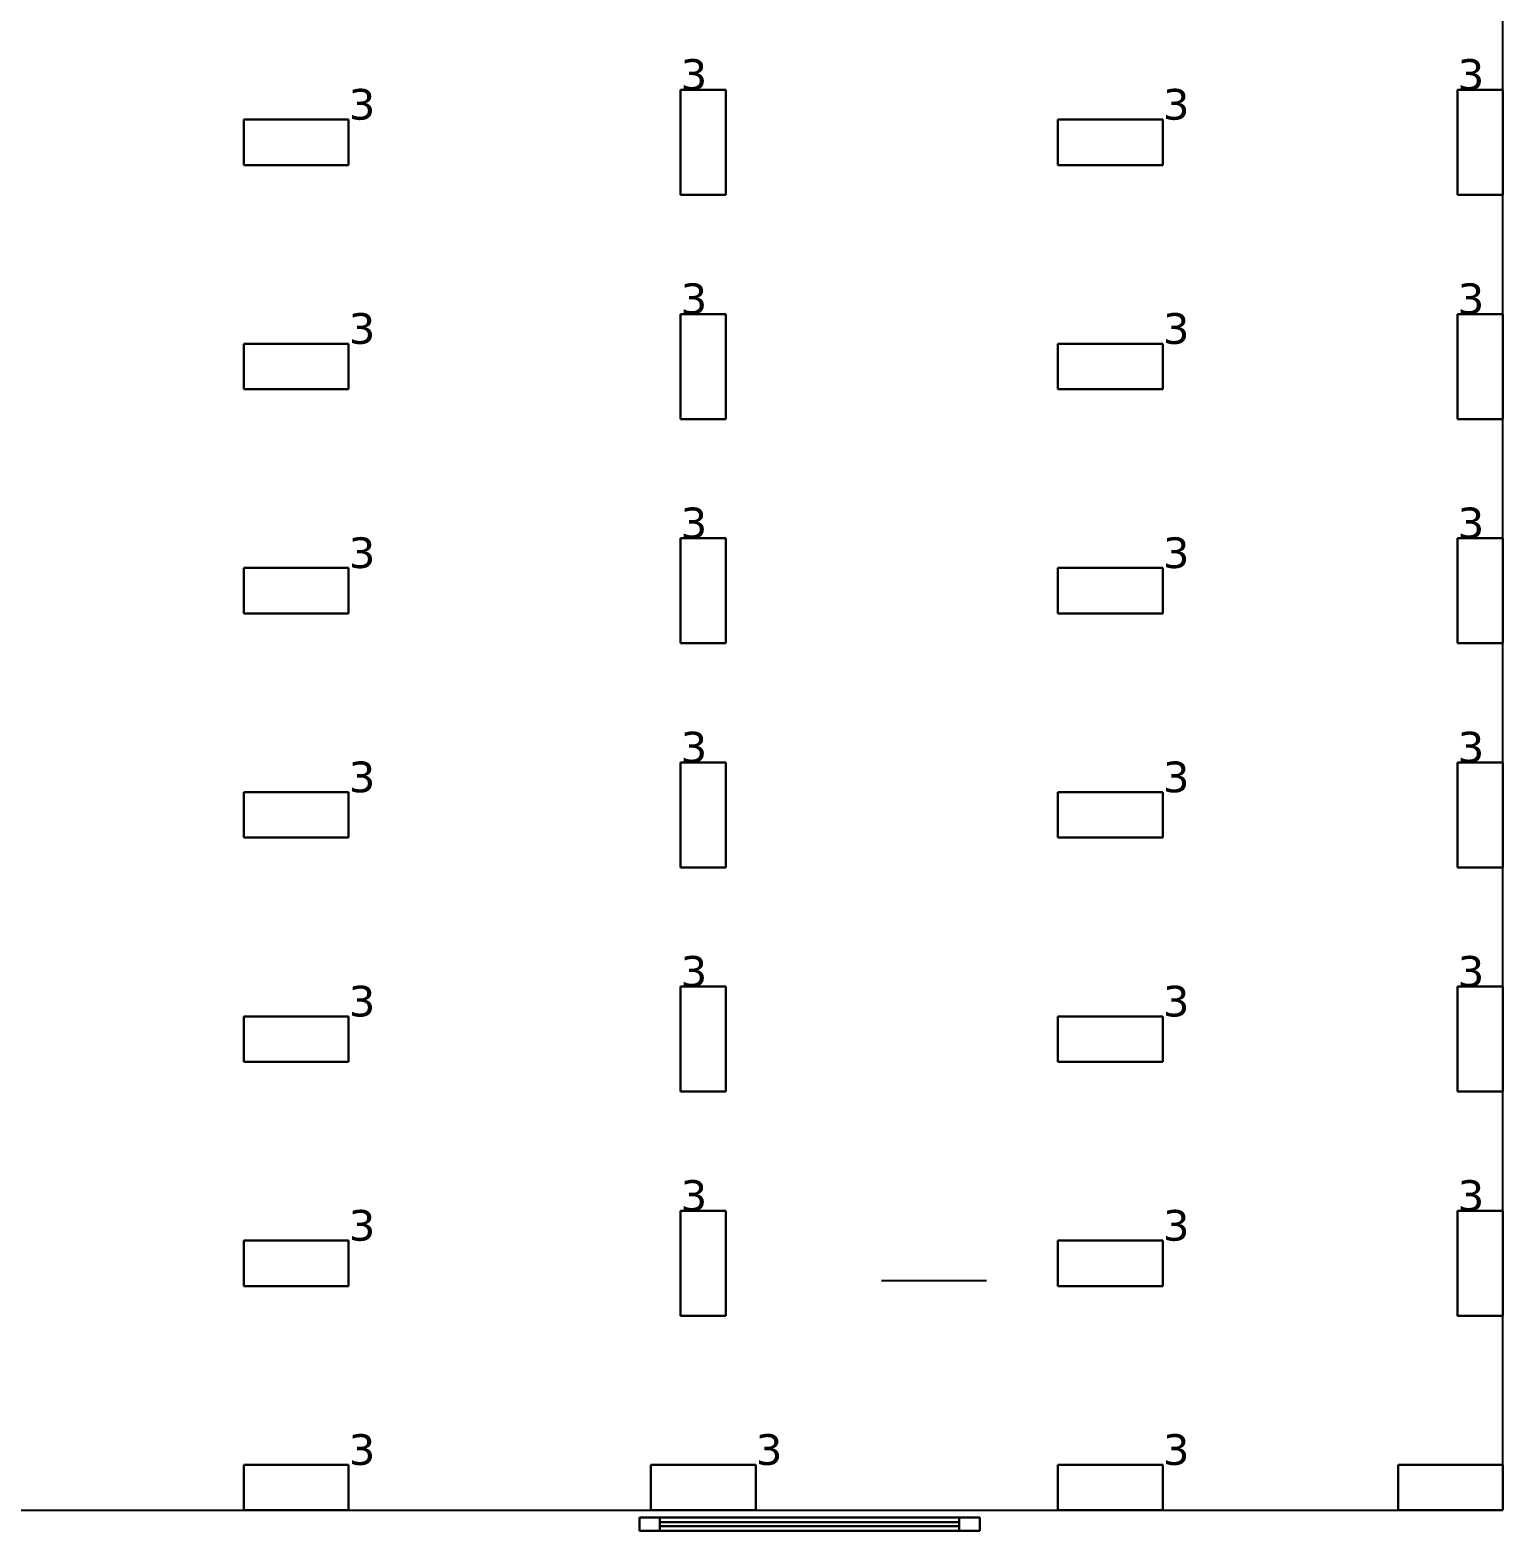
# Model space of a CAD drawing. Header units: inches. Extents: x 28 to 141, y 59 to 110.
# Drawn here: x 74.74 to 83.4, y 59.17 to 67.99 of the extents above; entities that cross this region are included whole.
import ezdxf

# ---------------------------------------------------------------- set-up
doc = ezdxf.new("R2010")
doc.units = ezdxf.units.IN
doc.header["$MEASUREMENT"] = 0
for name, color, linetype, true_color in [('DLX_BLD1_APERT', 7, 'Continuous', 0x969696), ('DLX_BLD1_CALC', 3, 'Continuous', 0x00ff00), ('DLX_BLD1_LUM', 7, 'Continuous', 0xffd400), ('DLX_BLD1_LUMKEY_IDX', 7, 'Continuous', 0x969696)]:
    doc.layers.add(name, color=color, linetype=linetype, true_color=true_color)
doc.styles.add('TableTextStyle', font='')
doc.styles.get('TableTextStyle').set_extended_font_data('VERDANA.TTF')

msp = doc.modelspace()

# ---------------------------------------------------------------- linework, layer by layer
at = {"layer": 'DLX_BLD1_APERT'}
for points in [[(80.3238, 59.2532, 0), (78.3238, 59.2532, 0)], [(78.3238, 59.2532, 0), (78.3238, 59.1732, 0)], [(78.3238, 59.2532, 0), (78.3238, 59.2532, 0)], [(78.3238, 59.2532, 0), (78.3238, 59.1732, 0)], [(78.3238, 59.1732, 0), (78.3238, 59.2532, 0)], [(78.3238, 59.2532, 0), (80.3238, 59.2532, 0)], [(78.3238, 59.1732, 0), (78.3238, 59.2532, 0)], [(80.3238, 59.2532, 0), (78.3238, 59.2532, 0)], [(78.3238, 59.2532, 0), (78.3238, 59.2532, 0)], [(78.3238, 59.2532, 0), (80.3238, 59.2532, 0)], [(80.2038, 59.2532, 0), (78.4438, 59.2532, 0)], [(78.4438, 59.2532, 0), (78.4438, 59.2532, 0)], [(78.4438, 59.2532, 0), (80.2038, 59.2532, 0)], [(78.4438, 59.2257, 0), (78.4438, 59.2532, 0)], [(78.4438, 59.2532, 0), (80.2038, 59.2532, 0)], [(78.4438, 59.2257, 0), (78.4438, 59.2532, 0)], [(78.4438, 59.2532, 0), (78.4438, 59.2532, 0)], [(78.4438, 59.2532, 0), (78.4438, 59.2257, 0)], [(80.2038, 59.2532, 0), (78.4438, 59.2532, 0)], [(78.4438, 59.2532, 0), (78.4438, 59.2257, 0)], [(80.2038, 59.2257, 0), (78.4438, 59.2257, 0)], [(78.4438, 59.2257, 0), (78.4438, 59.2257, 0)], [(78.4438, 59.2257, 0), (80.2038, 59.2257, 0)], [(78.4438, 59.2007, 0), (78.4438, 59.2257, 0)], [(78.4438, 59.2257, 0), (80.2038, 59.2257, 0)], [(78.4438, 59.2007, 0), (78.4438, 59.2257, 0)], [(78.4438, 59.2257, 0), (78.4438, 59.2257, 0)], [(78.4438, 59.2257, 0), (78.4438, 59.2007, 0)], [(80.2038, 59.2257, 0), (78.4438, 59.2257, 0)], [(78.4438, 59.2257, 0), (78.4438, 59.2007, 0)], [(80.2038, 59.2257, 0), (78.4438, 59.2257, 0)], [(78.4438, 59.2257, 0), (78.4438, 59.2257, 0)], [(78.4438, 59.2257, 0), (80.2038, 59.2257, 0)], [(80.2038, 59.2257, 0), (78.4438, 59.2257, 0)], [(78.4438, 59.2257, 0), (78.4438, 59.2007, 0)], [(78.4438, 59.2257, 0), (80.2038, 59.2257, 0)], [(78.4438, 59.2007, 0), (78.4438, 59.2257, 0)], [(78.4438, 59.2257, 0), (78.4438, 59.2257, 0)], [(78.4438, 59.2257, 0), (78.4438, 59.2007, 0)], [(78.4438, 59.2007, 0), (78.4438, 59.2257, 0)], [(78.4438, 59.2007, 0), (80.2038, 59.2007, 0)], [(78.4438, 59.1732, 0), (78.4438, 59.2007, 0)], [(80.2038, 59.2007, 0), (78.4438, 59.2007, 0)], [(78.4438, 59.2007, 0), (78.4438, 59.2007, 0)], [(78.4438, 59.2007, 0), (78.4438, 59.1732, 0)], [(78.4438, 59.1732, 0), (78.4438, 59.2007, 0)], [(78.4438, 59.2007, 0), (78.4438, 59.2007, 0)], [(80.2038, 59.2007, 0), (78.4438, 59.2007, 0)], [(78.4438, 59.2007, 0), (78.4438, 59.1732, 0)], [(78.4438, 59.2007, 0), (80.2038, 59.2007, 0)], [(78.4438, 59.2007, 0), (80.2038, 59.2007, 0)], [(80.2038, 59.2007, 0), (78.4438, 59.2007, 0)], [(78.4438, 59.2007, 0), (78.4438, 59.2007, 0)], [(78.4438, 59.2007, 0), (80.2038, 59.2007, 0)], [(80.2038, 59.2007, 0), (78.4438, 59.2007, 0)], [(78.4438, 59.2007, 0), (78.4438, 59.2007, 0)], [(80.2038, 59.2532, 0), (80.2038, 59.2532, 0)], [(80.2038, 59.2532, 0), (80.2038, 59.2257, 0)], [(80.2038, 59.2257, 0), (80.2038, 59.2532, 0)], [(80.2038, 59.2532, 0), (80.2038, 59.2532, 0)], [(80.2038, 59.2532, 0), (80.2038, 59.2257, 0)], [(80.2038, 59.2257, 0), (80.2038, 59.2532, 0)], [(80.2038, 59.2257, 0), (80.2038, 59.2257, 0)], [(80.2038, 59.2257, 0), (80.2038, 59.2007, 0)], [(80.2038, 59.2007, 0), (80.2038, 59.2257, 0)], [(80.2038, 59.2007, 0), (80.2038, 59.2257, 0)], [(80.2038, 59.2257, 0), (80.2038, 59.2257, 0)], [(80.2038, 59.2257, 0), (80.2038, 59.2007, 0)], [(80.2038, 59.2257, 0), (80.2038, 59.2257, 0)], [(80.2038, 59.2007, 0), (80.2038, 59.2257, 0)], [(80.2038, 59.2257, 0), (80.2038, 59.2007, 0)], [(80.2038, 59.2257, 0), (80.2038, 59.2257, 0)], [(80.2038, 59.2257, 0), (80.2038, 59.2007, 0)], [(80.2038, 59.2007, 0), (80.2038, 59.2257, 0)], [(80.2038, 59.2007, 0), (80.2038, 59.1732, 0)], [(80.2038, 59.1732, 0), (80.2038, 59.2007, 0)], [(80.2038, 59.2007, 0), (80.2038, 59.2007, 0)], [(80.2038, 59.2007, 0), (80.2038, 59.1732, 0)], [(80.2038, 59.1732, 0), (80.2038, 59.2007, 0)], [(80.2038, 59.2007, 0), (80.2038, 59.2007, 0)], [(80.2038, 59.2007, 0), (80.2038, 59.2007, 0)], [(80.2038, 59.2007, 0), (80.2038, 59.2007, 0)], [(80.3238, 59.1732, 0), (80.3238, 59.2532, 0)], [(80.3238, 59.2532, 0), (80.3238, 59.1732, 0)], [(80.3238, 59.2532, 0), (80.3238, 59.2532, 0)], [(80.3238, 59.2532, 0), (80.3238, 59.1732, 0)], [(80.3238, 59.1732, 0), (80.3238, 59.2532, 0)], [(80.3238, 59.2532, 0), (80.3238, 59.2532, 0)], [(78.3238, 59.1732, 0), (80.3238, 59.1732, 0)], [(78.3238, 59.1732, 0), (78.3238, 59.1732, 0)], [(80.3238, 59.1732, 0), (78.3238, 59.1732, 0)], [(80.3238, 59.1732, 0), (78.3238, 59.1732, 0)], [(78.3238, 59.1732, 0), (78.3238, 59.1732, 0)], [(78.3238, 59.1732, 0), (80.3238, 59.1732, 0)], [(80.2038, 59.1732, 0), (78.4438, 59.1732, 0)], [(78.4438, 59.1732, 0), (78.4438, 59.1732, 0)], [(78.4438, 59.1732, 0), (80.2038, 59.1732, 0)], [(80.2038, 59.1732, 0), (78.4438, 59.1732, 0)], [(78.4438, 59.1732, 0), (78.4438, 59.1732, 0)], [(78.4438, 59.1732, 0), (80.2038, 59.1732, 0)], [(80.2038, 59.1732, 0), (80.2038, 59.1732, 0)], [(80.2038, 59.1732, 0), (80.2038, 59.1732, 0)], [(80.3238, 59.1732, 0), (80.3238, 59.1732, 0)], [(80.3238, 59.1732, 0), (80.3238, 59.1732, 0)]]:
    msp.add_polyline3d(points, dxfattribs=at)
at = {"layer": 'DLX_BLD1_CALC'}
for points in [[(83.4004, 59.2949, 0), (83.4004, 84.5839, 0)], [(45.3576, 59.2949, 0), (83.4004, 59.2949, 0)]]:
    msp.add_polyline3d(points, dxfattribs=at)
at = {"layer": 'DLX_BLD1_LUM'}
for points in [[(78.5649, 67.0263, 0), (78.5649, 67.6433, 0)], [(78.5649, 67.6433, 0), (78.5649, 67.6433, 0)], [(78.5649, 67.6433, 0), (78.5649, 67.0263, 0)], [(78.5649, 67.6433, 0), (78.8319, 67.6433, 0)], [(78.8319, 67.6433, 0), (78.5649, 67.6433, 0)], [(78.5649, 67.6433, 0), (78.5649, 67.6433, 0)], [(78.8319, 67.6433, 0), (78.5649, 67.6433, 0)], [(78.5649, 67.6433, 0), (78.5649, 67.0263, 0)], [(78.5649, 67.0263, 0), (78.5649, 67.6433, 0)], [(78.5649, 67.6433, 0), (78.8319, 67.6433, 0)], [(78.8319, 67.6433, 0), (78.8319, 67.6433, 0)], [(78.8319, 67.6433, 0), (78.8319, 67.0263, 0)], [(78.8319, 67.0263, 0), (78.8319, 67.6433, 0)], [(78.8319, 67.6433, 0), (78.8319, 67.6433, 0)], [(78.8319, 67.0263, 0), (78.8319, 67.6433, 0)], [(78.8319, 67.6433, 0), (78.8319, 67.0263, 0)], [(83.1334, 67.0263, 0), (83.1334, 67.6433, 0)], [(83.1334, 67.6433, 0), (83.1334, 67.6433, 0)], [(83.1334, 67.6433, 0), (83.1334, 67.0263, 0)], [(83.1334, 67.6433, 0), (83.4004, 67.6433, 0)], [(83.4004, 67.6433, 0), (83.1334, 67.6433, 0)], [(83.1334, 67.6433, 0), (83.1334, 67.6433, 0)], [(83.4004, 67.6433, 0), (83.1334, 67.6433, 0)], [(83.1334, 67.6433, 0), (83.1334, 67.0263, 0)], [(83.1334, 67.0263, 0), (83.1334, 67.6433, 0)], [(83.1334, 67.6433, 0), (83.4004, 67.6433, 0)], [(83.4004, 67.6433, 0), (83.4004, 67.6433, 0)], [(83.4004, 67.6433, 0), (83.4004, 67.0263, 0)], [(83.4004, 67.0263, 0), (83.4004, 67.6433, 0)], [(83.4004, 67.6433, 0), (83.4004, 67.6433, 0)], [(83.4004, 67.0263, 0), (83.4004, 67.6433, 0)], [(83.4004, 67.6433, 0), (83.4004, 67.0263, 0)], [(75.9966, 67.2013, 0), (75.9966, 67.4683, 0)], [(75.9966, 67.4683, 0), (75.9966, 67.4683, 0)], [(75.9966, 67.4683, 0), (75.9966, 67.2013, 0)], [(75.9966, 67.4683, 0), (76.6136, 67.4683, 0)], [(76.6136, 67.4683, 0), (75.9966, 67.4683, 0)], [(75.9966, 67.4683, 0), (75.9966, 67.4683, 0)], [(75.9966, 67.4683, 0), (75.9966, 67.2013, 0)], [(76.6136, 67.4683, 0), (75.9966, 67.4683, 0)], [(75.9966, 67.2013, 0), (75.9966, 67.4683, 0)], [(75.9966, 67.4683, 0), (76.6136, 67.4683, 0)], [(76.6136, 67.4683, 0), (76.6136, 67.2013, 0)], [(76.6136, 67.2013, 0), (76.6136, 67.4683, 0)], [(76.6136, 67.4683, 0), (76.6136, 67.4683, 0)], [(76.6136, 67.4683, 0), (76.6136, 67.4683, 0)], [(76.6136, 67.2013, 0), (76.6136, 67.4683, 0)], [(76.6136, 67.4683, 0), (76.6136, 67.2013, 0)], [(80.7832, 67.2013, 0), (80.7832, 67.4683, 0)], [(80.7832, 67.4683, 0), (80.7832, 67.4683, 0)], [(80.7832, 67.4683, 0), (80.7832, 67.2013, 0)], [(80.7832, 67.4683, 0), (81.4002, 67.4683, 0)], [(81.4002, 67.4683, 0), (80.7832, 67.4683, 0)], [(80.7832, 67.4683, 0), (80.7832, 67.4683, 0)], [(80.7832, 67.4683, 0), (80.7832, 67.2013, 0)], [(81.4002, 67.4683, 0), (80.7832, 67.4683, 0)], [(80.7832, 67.2013, 0), (80.7832, 67.4683, 0)], [(80.7832, 67.4683, 0), (81.4002, 67.4683, 0)], [(81.4002, 67.4683, 0), (81.4002, 67.2013, 0)], [(81.4002, 67.2013, 0), (81.4002, 67.4683, 0)], [(81.4002, 67.4683, 0), (81.4002, 67.4683, 0)], [(81.4002, 67.4683, 0), (81.4002, 67.4683, 0)], [(81.4002, 67.2013, 0), (81.4002, 67.4683, 0)], [(81.4002, 67.4683, 0), (81.4002, 67.2013, 0)], [(76.6136, 67.2013, 0), (75.9966, 67.2013, 0)], [(75.9966, 67.2013, 0), (75.9966, 67.2013, 0)], [(75.9966, 67.2013, 0), (76.6136, 67.2013, 0)], [(75.9966, 67.2013, 0), (75.9966, 67.2013, 0)], [(75.9966, 67.2013, 0), (76.6136, 67.2013, 0)], [(76.6136, 67.2013, 0), (75.9966, 67.2013, 0)], [(76.6136, 67.2013, 0), (76.6136, 67.2013, 0)], [(76.6136, 67.2013, 0), (76.6136, 67.2013, 0)], [(81.4002, 67.2013, 0), (80.7832, 67.2013, 0)], [(80.7832, 67.2013, 0), (80.7832, 67.2013, 0)], [(80.7832, 67.2013, 0), (81.4002, 67.2013, 0)], [(80.7832, 67.2013, 0), (80.7832, 67.2013, 0)], [(80.7832, 67.2013, 0), (81.4002, 67.2013, 0)], [(81.4002, 67.2013, 0), (80.7832, 67.2013, 0)], [(81.4002, 67.2013, 0), (81.4002, 67.2013, 0)], [(81.4002, 67.2013, 0), (81.4002, 67.2013, 0)], [(78.8319, 67.0263, 0), (78.5649, 67.0263, 0)], [(78.5649, 67.0263, 0), (78.5649, 67.0263, 0)], [(78.5649, 67.0263, 0), (78.8319, 67.0263, 0)], [(78.5649, 67.0263, 0), (78.5649, 67.0263, 0)], [(78.5649, 67.0263, 0), (78.8319, 67.0263, 0)], [(78.8319, 67.0263, 0), (78.5649, 67.0263, 0)], [(78.8319, 67.0263, 0), (78.8319, 67.0263, 0)], [(78.8319, 67.0263, 0), (78.8319, 67.0263, 0)], [(83.4004, 67.0263, 0), (83.1334, 67.0263, 0)], [(83.1334, 67.0263, 0), (83.1334, 67.0263, 0)], [(83.1334, 67.0263, 0), (83.4004, 67.0263, 0)], [(83.1334, 67.0263, 0), (83.1334, 67.0263, 0)], [(83.1334, 67.0263, 0), (83.4004, 67.0263, 0)], [(83.4004, 67.0263, 0), (83.1334, 67.0263, 0)], [(83.4004, 67.0263, 0), (83.4004, 67.0263, 0)], [(83.4004, 67.0263, 0), (83.4004, 67.0263, 0)], [(78.5649, 65.7086, 0), (78.5649, 66.3256, 0)], [(78.5649, 66.3256, 0), (78.5649, 66.3256, 0)], [(78.5649, 66.3256, 0), (78.5649, 65.7086, 0)], [(78.5649, 66.3256, 0), (78.8319, 66.3256, 0)], [(78.8319, 66.3256, 0), (78.5649, 66.3256, 0)], [(78.5649, 66.3256, 0), (78.5649, 66.3256, 0)], [(78.8319, 66.3256, 0), (78.5649, 66.3256, 0)], [(78.5649, 66.3256, 0), (78.5649, 65.7086, 0)], [(78.5649, 65.7086, 0), (78.5649, 66.3256, 0)], [(78.5649, 66.3256, 0), (78.8319, 66.3256, 0)], [(78.8319, 66.3256, 0), (78.8319, 66.3256, 0)], [(78.8319, 66.3256, 0), (78.8319, 65.7086, 0)], [(78.8319, 65.7086, 0), (78.8319, 66.3256, 0)], [(78.8319, 66.3256, 0), (78.8319, 66.3256, 0)], [(78.8319, 65.7086, 0), (78.8319, 66.3256, 0)], [(78.8319, 66.3256, 0), (78.8319, 65.7086, 0)], [(83.1334, 65.7086, 0), (83.1334, 66.3256, 0)], [(83.1334, 66.3256, 0), (83.1334, 66.3256, 0)], [(83.1334, 66.3256, 0), (83.1334, 65.7086, 0)], [(83.1334, 66.3256, 0), (83.4004, 66.3256, 0)], [(83.4004, 66.3256, 0), (83.1334, 66.3256, 0)], [(83.1334, 66.3256, 0), (83.1334, 66.3256, 0)], [(83.4004, 66.3256, 0), (83.1334, 66.3256, 0)], [(83.1334, 66.3256, 0), (83.1334, 65.7086, 0)], [(83.1334, 65.7086, 0), (83.1334, 66.3256, 0)], [(83.1334, 66.3256, 0), (83.4004, 66.3256, 0)], [(83.4004, 66.3256, 0), (83.4004, 66.3256, 0)], [(83.4004, 66.3256, 0), (83.4004, 65.7086, 0)], [(83.4004, 65.7086, 0), (83.4004, 66.3256, 0)], [(83.4004, 66.3256, 0), (83.4004, 66.3256, 0)], [(83.4004, 65.7086, 0), (83.4004, 66.3256, 0)], [(83.4004, 66.3256, 0), (83.4004, 65.7086, 0)], [(75.9966, 65.8836, 0), (75.9966, 66.1506, 0)], [(75.9966, 66.1506, 0), (75.9966, 66.1506, 0)], [(75.9966, 66.1506, 0), (75.9966, 65.8836, 0)], [(75.9966, 66.1506, 0), (76.6136, 66.1506, 0)], [(76.6136, 66.1506, 0), (75.9966, 66.1506, 0)], [(75.9966, 66.1506, 0), (75.9966, 66.1506, 0)], [(75.9966, 66.1506, 0), (75.9966, 65.8836, 0)], [(76.6136, 66.1506, 0), (75.9966, 66.1506, 0)], [(75.9966, 65.8836, 0), (75.9966, 66.1506, 0)], [(75.9966, 66.1506, 0), (76.6136, 66.1506, 0)], [(76.6136, 66.1506, 0), (76.6136, 65.8836, 0)], [(76.6136, 65.8836, 0), (76.6136, 66.1506, 0)], [(76.6136, 66.1506, 0), (76.6136, 66.1506, 0)], [(76.6136, 66.1506, 0), (76.6136, 66.1506, 0)], [(76.6136, 65.8836, 0), (76.6136, 66.1506, 0)], [(76.6136, 66.1506, 0), (76.6136, 65.8836, 0)], [(80.7832, 65.8836, 0), (80.7832, 66.1506, 0)], [(80.7832, 66.1506, 0), (80.7832, 66.1506, 0)], [(80.7832, 66.1506, 0), (80.7832, 65.8836, 0)], [(80.7832, 66.1506, 0), (81.4002, 66.1506, 0)], [(81.4002, 66.1506, 0), (80.7832, 66.1506, 0)], [(80.7832, 66.1506, 0), (80.7832, 66.1506, 0)], [(80.7832, 66.1506, 0), (80.7832, 65.8836, 0)], [(81.4002, 66.1506, 0), (80.7832, 66.1506, 0)], [(80.7832, 65.8836, 0), (80.7832, 66.1506, 0)], [(80.7832, 66.1506, 0), (81.4002, 66.1506, 0)], [(81.4002, 66.1506, 0), (81.4002, 65.8836, 0)], [(81.4002, 65.8836, 0), (81.4002, 66.1506, 0)], [(81.4002, 66.1506, 0), (81.4002, 66.1506, 0)], [(81.4002, 66.1506, 0), (81.4002, 66.1506, 0)], [(81.4002, 65.8836, 0), (81.4002, 66.1506, 0)], [(81.4002, 66.1506, 0), (81.4002, 65.8836, 0)], [(76.6136, 65.8836, 0), (75.9966, 65.8836, 0)], [(75.9966, 65.8836, 0), (75.9966, 65.8836, 0)], [(75.9966, 65.8836, 0), (76.6136, 65.8836, 0)], [(75.9966, 65.8836, 0), (75.9966, 65.8836, 0)], [(75.9966, 65.8836, 0), (76.6136, 65.8836, 0)], [(76.6136, 65.8836, 0), (75.9966, 65.8836, 0)], [(76.6136, 65.8836, 0), (76.6136, 65.8836, 0)], [(76.6136, 65.8836, 0), (76.6136, 65.8836, 0)], [(81.4002, 65.8836, 0), (80.7832, 65.8836, 0)], [(80.7832, 65.8836, 0), (80.7832, 65.8836, 0)], [(80.7832, 65.8836, 0), (81.4002, 65.8836, 0)], [(80.7832, 65.8836, 0), (80.7832, 65.8836, 0)], [(80.7832, 65.8836, 0), (81.4002, 65.8836, 0)], [(81.4002, 65.8836, 0), (80.7832, 65.8836, 0)], [(81.4002, 65.8836, 0), (81.4002, 65.8836, 0)], [(81.4002, 65.8836, 0), (81.4002, 65.8836, 0)], [(78.8319, 65.7086, 0), (78.5649, 65.7086, 0)], [(78.5649, 65.7086, 0), (78.5649, 65.7086, 0)], [(78.5649, 65.7086, 0), (78.8319, 65.7086, 0)], [(78.5649, 65.7086, 0), (78.5649, 65.7086, 0)], [(78.5649, 65.7086, 0), (78.8319, 65.7086, 0)], [(78.8319, 65.7086, 0), (78.5649, 65.7086, 0)], [(78.8319, 65.7086, 0), (78.8319, 65.7086, 0)], [(78.8319, 65.7086, 0), (78.8319, 65.7086, 0)], [(83.4004, 65.7086, 0), (83.1334, 65.7086, 0)], [(83.1334, 65.7086, 0), (83.1334, 65.7086, 0)], [(83.1334, 65.7086, 0), (83.4004, 65.7086, 0)], [(83.1334, 65.7086, 0), (83.1334, 65.7086, 0)], [(83.1334, 65.7086, 0), (83.4004, 65.7086, 0)], [(83.4004, 65.7086, 0), (83.1334, 65.7086, 0)], [(83.4004, 65.7086, 0), (83.4004, 65.7086, 0)], [(83.4004, 65.7086, 0), (83.4004, 65.7086, 0)], [(78.5649, 64.3909, 0), (78.5649, 65.0079, 0)], [(78.5649, 65.0079, 0), (78.5649, 65.0079, 0)], [(78.5649, 65.0079, 0), (78.5649, 64.3909, 0)], [(78.5649, 65.0079, 0), (78.8319, 65.0079, 0)], [(78.8319, 65.0079, 0), (78.5649, 65.0079, 0)], [(78.5649, 65.0079, 0), (78.5649, 65.0079, 0)], [(78.8319, 65.0079, 0), (78.5649, 65.0079, 0)], [(78.5649, 65.0079, 0), (78.5649, 64.3909, 0)], [(78.5649, 64.3909, 0), (78.5649, 65.0079, 0)], [(78.5649, 65.0079, 0), (78.8319, 65.0079, 0)], [(78.8319, 65.0079, 0), (78.8319, 65.0079, 0)], [(78.8319, 65.0079, 0), (78.8319, 64.3909, 0)], [(78.8319, 64.3909, 0), (78.8319, 65.0079, 0)], [(78.8319, 65.0079, 0), (78.8319, 65.0079, 0)], [(78.8319, 64.3909, 0), (78.8319, 65.0079, 0)], [(78.8319, 65.0079, 0), (78.8319, 64.3909, 0)], [(83.1334, 64.3909, 0), (83.1334, 65.0079, 0)], [(83.1334, 65.0079, 0), (83.1334, 65.0079, 0)], [(83.1334, 65.0079, 0), (83.1334, 64.3909, 0)], [(83.1334, 65.0079, 0), (83.4004, 65.0079, 0)], [(83.4004, 65.0079, 0), (83.1334, 65.0079, 0)], [(83.1334, 65.0079, 0), (83.1334, 65.0079, 0)], [(83.4004, 65.0079, 0), (83.1334, 65.0079, 0)], [(83.1334, 65.0079, 0), (83.1334, 64.3909, 0)], [(83.1334, 64.3909, 0), (83.1334, 65.0079, 0)], [(83.1334, 65.0079, 0), (83.4004, 65.0079, 0)], [(83.4004, 65.0079, 0), (83.4004, 65.0079, 0)], [(83.4004, 65.0079, 0), (83.4004, 64.3909, 0)], [(83.4004, 64.3909, 0), (83.4004, 65.0079, 0)], [(83.4004, 65.0079, 0), (83.4004, 65.0079, 0)], [(83.4004, 64.3909, 0), (83.4004, 65.0079, 0)], [(83.4004, 65.0079, 0), (83.4004, 64.3909, 0)], [(75.9966, 64.5659, 0), (75.9966, 64.8329, 0)], [(75.9966, 64.8329, 0), (75.9966, 64.8329, 0)], [(75.9966, 64.8329, 0), (75.9966, 64.5659, 0)], [(75.9966, 64.8329, 0), (76.6136, 64.8329, 0)], [(76.6136, 64.8329, 0), (75.9966, 64.8329, 0)], [(75.9966, 64.8329, 0), (75.9966, 64.8329, 0)], [(75.9966, 64.8329, 0), (75.9966, 64.5659, 0)], [(76.6136, 64.8329, 0), (75.9966, 64.8329, 0)], [(75.9966, 64.5659, 0), (75.9966, 64.8329, 0)], [(75.9966, 64.8329, 0), (76.6136, 64.8329, 0)], [(76.6136, 64.8329, 0), (76.6136, 64.5659, 0)], [(76.6136, 64.5659, 0), (76.6136, 64.8329, 0)], [(76.6136, 64.8329, 0), (76.6136, 64.8329, 0)], [(76.6136, 64.8329, 0), (76.6136, 64.8329, 0)], [(76.6136, 64.5659, 0), (76.6136, 64.8329, 0)], [(76.6136, 64.8329, 0), (76.6136, 64.5659, 0)], [(80.7832, 64.5659, 0), (80.7832, 64.8329, 0)], [(80.7832, 64.8329, 0), (80.7832, 64.8329, 0)], [(80.7832, 64.8329, 0), (80.7832, 64.5659, 0)], [(80.7832, 64.8329, 0), (81.4002, 64.8329, 0)], [(81.4002, 64.8329, 0), (80.7832, 64.8329, 0)], [(80.7832, 64.8329, 0), (80.7832, 64.8329, 0)], [(80.7832, 64.8329, 0), (80.7832, 64.5659, 0)], [(81.4002, 64.8329, 0), (80.7832, 64.8329, 0)], [(80.7832, 64.5659, 0), (80.7832, 64.8329, 0)], [(80.7832, 64.8329, 0), (81.4002, 64.8329, 0)], [(81.4002, 64.8329, 0), (81.4002, 64.5659, 0)], [(81.4002, 64.5659, 0), (81.4002, 64.8329, 0)], [(81.4002, 64.8329, 0), (81.4002, 64.8329, 0)], [(81.4002, 64.8329, 0), (81.4002, 64.8329, 0)], [(81.4002, 64.5659, 0), (81.4002, 64.8329, 0)], [(81.4002, 64.8329, 0), (81.4002, 64.5659, 0)], [(76.6136, 64.5659, 0), (75.9966, 64.5659, 0)], [(75.9966, 64.5659, 0), (75.9966, 64.5659, 0)], [(75.9966, 64.5659, 0), (76.6136, 64.5659, 0)], [(75.9966, 64.5659, 0), (75.9966, 64.5659, 0)], [(75.9966, 64.5659, 0), (76.6136, 64.5659, 0)], [(76.6136, 64.5659, 0), (75.9966, 64.5659, 0)], [(76.6136, 64.5659, 0), (76.6136, 64.5659, 0)], [(76.6136, 64.5659, 0), (76.6136, 64.5659, 0)], [(81.4002, 64.5659, 0), (80.7832, 64.5659, 0)], [(80.7832, 64.5659, 0), (80.7832, 64.5659, 0)], [(80.7832, 64.5659, 0), (81.4002, 64.5659, 0)], [(80.7832, 64.5659, 0), (80.7832, 64.5659, 0)], [(80.7832, 64.5659, 0), (81.4002, 64.5659, 0)], [(81.4002, 64.5659, 0), (80.7832, 64.5659, 0)], [(81.4002, 64.5659, 0), (81.4002, 64.5659, 0)], [(81.4002, 64.5659, 0), (81.4002, 64.5659, 0)], [(78.8319, 64.3909, 0), (78.5649, 64.3909, 0)], [(78.5649, 64.3909, 0), (78.5649, 64.3909, 0)], [(78.5649, 64.3909, 0), (78.8319, 64.3909, 0)], [(78.5649, 64.3909, 0), (78.5649, 64.3909, 0)], [(78.5649, 64.3909, 0), (78.8319, 64.3909, 0)], [(78.8319, 64.3909, 0), (78.5649, 64.3909, 0)], [(78.8319, 64.3909, 0), (78.8319, 64.3909, 0)], [(78.8319, 64.3909, 0), (78.8319, 64.3909, 0)], [(83.4004, 64.3909, 0), (83.1334, 64.3909, 0)], [(83.1334, 64.3909, 0), (83.1334, 64.3909, 0)], [(83.1334, 64.3909, 0), (83.4004, 64.3909, 0)], [(83.1334, 64.3909, 0), (83.1334, 64.3909, 0)], [(83.1334, 64.3909, 0), (83.4004, 64.3909, 0)], [(83.4004, 64.3909, 0), (83.1334, 64.3909, 0)], [(83.4004, 64.3909, 0), (83.4004, 64.3909, 0)], [(83.4004, 64.3909, 0), (83.4004, 64.3909, 0)], [(78.5649, 63.0731, 0), (78.5649, 63.6901, 0)], [(78.5649, 63.6901, 0), (78.5649, 63.6901, 0)], [(78.5649, 63.6901, 0), (78.5649, 63.0731, 0)], [(78.5649, 63.6901, 0), (78.8319, 63.6901, 0)], [(78.8319, 63.6901, 0), (78.5649, 63.6901, 0)], [(78.5649, 63.6901, 0), (78.5649, 63.6901, 0)], [(78.8319, 63.6901, 0), (78.5649, 63.6901, 0)], [(78.5649, 63.6901, 0), (78.5649, 63.0731, 0)], [(78.5649, 63.0731, 0), (78.5649, 63.6901, 0)], [(78.5649, 63.6901, 0), (78.8319, 63.6901, 0)], [(78.8319, 63.6901, 0), (78.8319, 63.6901, 0)], [(78.8319, 63.6901, 0), (78.8319, 63.0731, 0)], [(78.8319, 63.0731, 0), (78.8319, 63.6901, 0)], [(78.8319, 63.6901, 0), (78.8319, 63.6901, 0)], [(78.8319, 63.0731, 0), (78.8319, 63.6901, 0)], [(78.8319, 63.6901, 0), (78.8319, 63.0731, 0)], [(83.1334, 63.0731, 0), (83.1334, 63.6901, 0)], [(83.1334, 63.6901, 0), (83.1334, 63.6901, 0)], [(83.1334, 63.6901, 0), (83.1334, 63.0731, 0)], [(83.1334, 63.6901, 0), (83.4004, 63.6901, 0)], [(83.4004, 63.6901, 0), (83.1334, 63.6901, 0)], [(83.1334, 63.6901, 0), (83.1334, 63.6901, 0)], [(83.4004, 63.6901, 0), (83.1334, 63.6901, 0)], [(83.1334, 63.6901, 0), (83.1334, 63.0731, 0)], [(83.1334, 63.0731, 0), (83.1334, 63.6901, 0)], [(83.1334, 63.6901, 0), (83.4004, 63.6901, 0)], [(83.4004, 63.6901, 0), (83.4004, 63.6901, 0)], [(83.4004, 63.6901, 0), (83.4004, 63.0731, 0)], [(83.4004, 63.0731, 0), (83.4004, 63.6901, 0)], [(83.4004, 63.6901, 0), (83.4004, 63.6901, 0)], [(83.4004, 63.0731, 0), (83.4004, 63.6901, 0)], [(83.4004, 63.6901, 0), (83.4004, 63.0731, 0)], [(75.9966, 63.2481, 0), (75.9966, 63.5151, 0)], [(75.9966, 63.5151, 0), (75.9966, 63.5151, 0)], [(75.9966, 63.5151, 0), (75.9966, 63.2481, 0)], [(75.9966, 63.5151, 0), (76.6136, 63.5151, 0)], [(76.6136, 63.5151, 0), (75.9966, 63.5151, 0)], [(75.9966, 63.5151, 0), (75.9966, 63.5151, 0)], [(75.9966, 63.5151, 0), (75.9966, 63.2481, 0)], [(76.6136, 63.5151, 0), (75.9966, 63.5151, 0)], [(75.9966, 63.2481, 0), (75.9966, 63.5151, 0)], [(75.9966, 63.5151, 0), (76.6136, 63.5151, 0)], [(76.6136, 63.5151, 0), (76.6136, 63.2481, 0)], [(76.6136, 63.2481, 0), (76.6136, 63.5151, 0)], [(76.6136, 63.5151, 0), (76.6136, 63.5151, 0)], [(76.6136, 63.5151, 0), (76.6136, 63.5151, 0)], [(76.6136, 63.2481, 0), (76.6136, 63.5151, 0)], [(76.6136, 63.5151, 0), (76.6136, 63.2481, 0)], [(80.7832, 63.2481, 0), (80.7832, 63.5151, 0)], [(80.7832, 63.5151, 0), (80.7832, 63.5151, 0)], [(80.7832, 63.5151, 0), (80.7832, 63.2481, 0)], [(80.7832, 63.5151, 0), (81.4002, 63.5151, 0)], [(81.4002, 63.5151, 0), (80.7832, 63.5151, 0)], [(80.7832, 63.5151, 0), (80.7832, 63.5151, 0)], [(80.7832, 63.5151, 0), (80.7832, 63.2481, 0)], [(81.4002, 63.5151, 0), (80.7832, 63.5151, 0)], [(80.7832, 63.2481, 0), (80.7832, 63.5151, 0)], [(80.7832, 63.5151, 0), (81.4002, 63.5151, 0)], [(81.4002, 63.5151, 0), (81.4002, 63.2481, 0)], [(81.4002, 63.2481, 0), (81.4002, 63.5151, 0)], [(81.4002, 63.5151, 0), (81.4002, 63.5151, 0)], [(81.4002, 63.5151, 0), (81.4002, 63.5151, 0)], [(81.4002, 63.2481, 0), (81.4002, 63.5151, 0)], [(81.4002, 63.5151, 0), (81.4002, 63.2481, 0)], [(76.6136, 63.2481, 0), (75.9966, 63.2481, 0)], [(75.9966, 63.2481, 0), (75.9966, 63.2481, 0)], [(75.9966, 63.2481, 0), (76.6136, 63.2481, 0)], [(75.9966, 63.2481, 0), (75.9966, 63.2481, 0)], [(75.9966, 63.2481, 0), (76.6136, 63.2481, 0)], [(76.6136, 63.2481, 0), (75.9966, 63.2481, 0)], [(76.6136, 63.2481, 0), (76.6136, 63.2481, 0)], [(76.6136, 63.2481, 0), (76.6136, 63.2481, 0)], [(81.4002, 63.2481, 0), (80.7832, 63.2481, 0)], [(80.7832, 63.2481, 0), (80.7832, 63.2481, 0)], [(80.7832, 63.2481, 0), (81.4002, 63.2481, 0)], [(80.7832, 63.2481, 0), (80.7832, 63.2481, 0)], [(80.7832, 63.2481, 0), (81.4002, 63.2481, 0)], [(81.4002, 63.2481, 0), (80.7832, 63.2481, 0)], [(81.4002, 63.2481, 0), (81.4002, 63.2481, 0)], [(81.4002, 63.2481, 0), (81.4002, 63.2481, 0)], [(78.8319, 63.0731, 0), (78.5649, 63.0731, 0)], [(78.5649, 63.0731, 0), (78.5649, 63.0731, 0)], [(78.5649, 63.0731, 0), (78.8319, 63.0731, 0)], [(78.5649, 63.0731, 0), (78.5649, 63.0731, 0)], [(78.5649, 63.0731, 0), (78.8319, 63.0731, 0)], [(78.8319, 63.0731, 0), (78.5649, 63.0731, 0)], [(78.8319, 63.0731, 0), (78.8319, 63.0731, 0)], [(78.8319, 63.0731, 0), (78.8319, 63.0731, 0)], [(83.4004, 63.0731, 0), (83.1334, 63.0731, 0)], [(83.1334, 63.0731, 0), (83.1334, 63.0731, 0)], [(83.1334, 63.0731, 0), (83.4004, 63.0731, 0)], [(83.1334, 63.0731, 0), (83.1334, 63.0731, 0)], [(83.1334, 63.0731, 0), (83.4004, 63.0731, 0)], [(83.4004, 63.0731, 0), (83.1334, 63.0731, 0)], [(83.4004, 63.0731, 0), (83.4004, 63.0731, 0)], [(83.4004, 63.0731, 0), (83.4004, 63.0731, 0)], [(78.5649, 61.7554, 0), (78.5649, 62.3724, 0)], [(78.5649, 62.3724, 0), (78.5649, 62.3724, 0)], [(78.5649, 62.3724, 0), (78.5649, 61.7554, 0)], [(78.5649, 62.3724, 0), (78.8319, 62.3724, 0)], [(78.8319, 62.3724, 0), (78.5649, 62.3724, 0)], [(78.5649, 62.3724, 0), (78.5649, 62.3724, 0)], [(78.8319, 62.3724, 0), (78.5649, 62.3724, 0)], [(78.5649, 62.3724, 0), (78.5649, 61.7554, 0)], [(78.5649, 61.7554, 0), (78.5649, 62.3724, 0)], [(78.5649, 62.3724, 0), (78.8319, 62.3724, 0)], [(78.8319, 62.3724, 0), (78.8319, 62.3724, 0)], [(78.8319, 62.3724, 0), (78.8319, 61.7554, 0)], [(78.8319, 61.7554, 0), (78.8319, 62.3724, 0)], [(78.8319, 62.3724, 0), (78.8319, 62.3724, 0)], [(78.8319, 61.7554, 0), (78.8319, 62.3724, 0)], [(78.8319, 62.3724, 0), (78.8319, 61.7554, 0)], [(83.1334, 61.7554, 0), (83.1334, 62.3724, 0)], [(83.1334, 62.3724, 0), (83.1334, 62.3724, 0)], [(83.1334, 62.3724, 0), (83.1334, 61.7554, 0)], [(83.1334, 62.3724, 0), (83.4004, 62.3724, 0)], [(83.4004, 62.3724, 0), (83.1334, 62.3724, 0)], [(83.1334, 62.3724, 0), (83.1334, 62.3724, 0)], [(83.4004, 62.3724, 0), (83.1334, 62.3724, 0)], [(83.1334, 62.3724, 0), (83.1334, 61.7554, 0)], [(83.1334, 61.7554, 0), (83.1334, 62.3724, 0)], [(83.1334, 62.3724, 0), (83.4004, 62.3724, 0)], [(83.4004, 62.3724, 0), (83.4004, 62.3724, 0)], [(83.4004, 62.3724, 0), (83.4004, 61.7554, 0)], [(83.4004, 61.7554, 0), (83.4004, 62.3724, 0)], [(83.4004, 62.3724, 0), (83.4004, 62.3724, 0)], [(83.4004, 61.7554, 0), (83.4004, 62.3724, 0)], [(83.4004, 62.3724, 0), (83.4004, 61.7554, 0)], [(75.9966, 61.9304, 0), (75.9966, 62.1974, 0)], [(75.9966, 62.1974, 0), (75.9966, 62.1974, 0)], [(75.9966, 62.1974, 0), (75.9966, 61.9304, 0)], [(75.9966, 62.1974, 0), (76.6136, 62.1974, 0)], [(76.6136, 62.1974, 0), (75.9966, 62.1974, 0)], [(75.9966, 62.1974, 0), (75.9966, 62.1974, 0)], [(75.9966, 62.1974, 0), (75.9966, 61.9304, 0)], [(76.6136, 62.1974, 0), (75.9966, 62.1974, 0)], [(75.9966, 61.9304, 0), (75.9966, 62.1974, 0)], [(75.9966, 62.1974, 0), (76.6136, 62.1974, 0)], [(76.6136, 62.1974, 0), (76.6136, 61.9304, 0)], [(76.6136, 61.9304, 0), (76.6136, 62.1974, 0)], [(76.6136, 62.1974, 0), (76.6136, 62.1974, 0)], [(76.6136, 62.1974, 0), (76.6136, 62.1974, 0)], [(76.6136, 61.9304, 0), (76.6136, 62.1974, 0)], [(76.6136, 62.1974, 0), (76.6136, 61.9304, 0)], [(80.7832, 61.9304, 0), (80.7832, 62.1974, 0)], [(80.7832, 62.1974, 0), (80.7832, 62.1974, 0)], [(80.7832, 62.1974, 0), (80.7832, 61.9304, 0)], [(80.7832, 62.1974, 0), (81.4002, 62.1974, 0)], [(81.4002, 62.1974, 0), (80.7832, 62.1974, 0)], [(80.7832, 62.1974, 0), (80.7832, 62.1974, 0)], [(80.7832, 62.1974, 0), (80.7832, 61.9304, 0)], [(81.4002, 62.1974, 0), (80.7832, 62.1974, 0)], [(80.7832, 61.9304, 0), (80.7832, 62.1974, 0)], [(80.7832, 62.1974, 0), (81.4002, 62.1974, 0)], [(81.4002, 62.1974, 0), (81.4002, 61.9304, 0)], [(81.4002, 61.9304, 0), (81.4002, 62.1974, 0)], [(81.4002, 62.1974, 0), (81.4002, 62.1974, 0)], [(81.4002, 62.1974, 0), (81.4002, 62.1974, 0)], [(81.4002, 61.9304, 0), (81.4002, 62.1974, 0)], [(81.4002, 62.1974, 0), (81.4002, 61.9304, 0)], [(76.6136, 61.9304, 0), (75.9966, 61.9304, 0)], [(75.9966, 61.9304, 0), (75.9966, 61.9304, 0)], [(75.9966, 61.9304, 0), (76.6136, 61.9304, 0)], [(75.9966, 61.9304, 0), (75.9966, 61.9304, 0)], [(75.9966, 61.9304, 0), (76.6136, 61.9304, 0)], [(76.6136, 61.9304, 0), (75.9966, 61.9304, 0)], [(76.6136, 61.9304, 0), (76.6136, 61.9304, 0)], [(76.6136, 61.9304, 0), (76.6136, 61.9304, 0)], [(81.4002, 61.9304, 0), (80.7832, 61.9304, 0)], [(80.7832, 61.9304, 0), (80.7832, 61.9304, 0)], [(80.7832, 61.9304, 0), (81.4002, 61.9304, 0)], [(80.7832, 61.9304, 0), (80.7832, 61.9304, 0)], [(80.7832, 61.9304, 0), (81.4002, 61.9304, 0)], [(81.4002, 61.9304, 0), (80.7832, 61.9304, 0)], [(81.4002, 61.9304, 0), (81.4002, 61.9304, 0)], [(81.4002, 61.9304, 0), (81.4002, 61.9304, 0)], [(78.8319, 61.7554, 0), (78.5649, 61.7554, 0)], [(78.5649, 61.7554, 0), (78.5649, 61.7554, 0)], [(78.5649, 61.7554, 0), (78.8319, 61.7554, 0)], [(78.5649, 61.7554, 0), (78.5649, 61.7554, 0)], [(78.5649, 61.7554, 0), (78.8319, 61.7554, 0)], [(78.8319, 61.7554, 0), (78.5649, 61.7554, 0)], [(78.8319, 61.7554, 0), (78.8319, 61.7554, 0)], [(78.8319, 61.7554, 0), (78.8319, 61.7554, 0)], [(83.4004, 61.7554, 0), (83.1334, 61.7554, 0)], [(83.1334, 61.7554, 0), (83.1334, 61.7554, 0)], [(83.1334, 61.7554, 0), (83.4004, 61.7554, 0)], [(83.1334, 61.7554, 0), (83.1334, 61.7554, 0)], [(83.1334, 61.7554, 0), (83.4004, 61.7554, 0)], [(83.4004, 61.7554, 0), (83.1334, 61.7554, 0)], [(83.4004, 61.7554, 0), (83.4004, 61.7554, 0)], [(83.4004, 61.7554, 0), (83.4004, 61.7554, 0)], [(78.5649, 60.4377, 0), (78.5649, 61.0547, 0)], [(78.5649, 61.0547, 0), (78.5649, 61.0547, 0)], [(78.5649, 61.0547, 0), (78.5649, 60.4377, 0)], [(78.5649, 61.0547, 0), (78.8319, 61.0547, 0)], [(78.8319, 61.0547, 0), (78.5649, 61.0547, 0)], [(78.5649, 61.0547, 0), (78.5649, 61.0547, 0)], [(78.8319, 61.0547, 0), (78.5649, 61.0547, 0)], [(78.5649, 61.0547, 0), (78.5649, 60.4377, 0)], [(78.5649, 60.4377, 0), (78.5649, 61.0547, 0)], [(78.5649, 61.0547, 0), (78.8319, 61.0547, 0)], [(78.8319, 61.0547, 0), (78.8319, 61.0547, 0)], [(78.8319, 61.0547, 0), (78.8319, 60.4377, 0)], [(78.8319, 60.4377, 0), (78.8319, 61.0547, 0)], [(78.8319, 61.0547, 0), (78.8319, 61.0547, 0)], [(78.8319, 60.4377, 0), (78.8319, 61.0547, 0)], [(78.8319, 61.0547, 0), (78.8319, 60.4377, 0)], [(83.1334, 60.4377, 0), (83.1334, 61.0547, 0)], [(83.1334, 61.0547, 0), (83.1334, 61.0547, 0)], [(83.1334, 61.0547, 0), (83.1334, 60.4377, 0)], [(83.1334, 61.0547, 0), (83.4004, 61.0547, 0)], [(83.4004, 61.0547, 0), (83.1334, 61.0547, 0)], [(83.1334, 61.0547, 0), (83.1334, 61.0547, 0)], [(83.4004, 61.0547, 0), (83.1334, 61.0547, 0)], [(83.1334, 61.0547, 0), (83.1334, 60.4377, 0)], [(83.1334, 60.4377, 0), (83.1334, 61.0547, 0)], [(83.1334, 61.0547, 0), (83.4004, 61.0547, 0)], [(83.4004, 61.0547, 0), (83.4004, 61.0547, 0)], [(83.4004, 61.0547, 0), (83.4004, 60.4377, 0)], [(83.4004, 60.4377, 0), (83.4004, 61.0547, 0)], [(83.4004, 61.0547, 0), (83.4004, 61.0547, 0)], [(83.4004, 60.4377, 0), (83.4004, 61.0547, 0)], [(83.4004, 61.0547, 0), (83.4004, 60.4377, 0)], [(75.9966, 60.6127, 0), (75.9966, 60.8797, 0)], [(75.9966, 60.8797, 0), (75.9966, 60.8797, 0)], [(75.9966, 60.8797, 0), (75.9966, 60.6127, 0)], [(75.9966, 60.8797, 0), (76.6136, 60.8797, 0)], [(76.6136, 60.8797, 0), (75.9966, 60.8797, 0)], [(75.9966, 60.8797, 0), (75.9966, 60.8797, 0)], [(75.9966, 60.8797, 0), (75.9966, 60.6127, 0)], [(76.6136, 60.8797, 0), (75.9966, 60.8797, 0)], [(75.9966, 60.6127, 0), (75.9966, 60.8797, 0)], [(75.9966, 60.8797, 0), (76.6136, 60.8797, 0)], [(76.6136, 60.8797, 0), (76.6136, 60.6127, 0)], [(76.6136, 60.6127, 0), (76.6136, 60.8797, 0)], [(76.6136, 60.8797, 0), (76.6136, 60.8797, 0)], [(76.6136, 60.8797, 0), (76.6136, 60.8797, 0)], [(76.6136, 60.6127, 0), (76.6136, 60.8797, 0)], [(76.6136, 60.8797, 0), (76.6136, 60.6127, 0)], [(80.7832, 60.6127, 0), (80.7832, 60.8797, 0)], [(80.7832, 60.8797, 0), (80.7832, 60.8797, 0)], [(80.7832, 60.8797, 0), (80.7832, 60.6127, 0)], [(80.7832, 60.8797, 0), (81.4002, 60.8797, 0)], [(81.4002, 60.8797, 0), (80.7832, 60.8797, 0)], [(80.7832, 60.8797, 0), (80.7832, 60.8797, 0)], [(80.7832, 60.8797, 0), (80.7832, 60.6127, 0)], [(81.4002, 60.8797, 0), (80.7832, 60.8797, 0)], [(80.7832, 60.6127, 0), (80.7832, 60.8797, 0)], [(80.7832, 60.8797, 0), (81.4002, 60.8797, 0)], [(81.4002, 60.8797, 0), (81.4002, 60.6127, 0)], [(81.4002, 60.6127, 0), (81.4002, 60.8797, 0)], [(81.4002, 60.8797, 0), (81.4002, 60.8797, 0)], [(81.4002, 60.8797, 0), (81.4002, 60.8797, 0)], [(81.4002, 60.6127, 0), (81.4002, 60.8797, 0)], [(81.4002, 60.8797, 0), (81.4002, 60.6127, 0)], [(76.6136, 60.6127, 0), (75.9966, 60.6127, 0)], [(75.9966, 60.6127, 0), (75.9966, 60.6127, 0)], [(75.9966, 60.6127, 0), (76.6136, 60.6127, 0)], [(75.9966, 60.6127, 0), (75.9966, 60.6127, 0)], [(75.9966, 60.6127, 0), (76.6136, 60.6127, 0)], [(76.6136, 60.6127, 0), (75.9966, 60.6127, 0)], [(76.6136, 60.6127, 0), (76.6136, 60.6127, 0)], [(76.6136, 60.6127, 0), (76.6136, 60.6127, 0)], [(79.7464, 60.6457, 0), (80.3634, 60.6457, 0)], [(81.4002, 60.6127, 0), (80.7832, 60.6127, 0)], [(80.7832, 60.6127, 0), (80.7832, 60.6127, 0)], [(80.7832, 60.6127, 0), (81.4002, 60.6127, 0)], [(80.7832, 60.6127, 0), (80.7832, 60.6127, 0)], [(80.7832, 60.6127, 0), (81.4002, 60.6127, 0)], [(81.4002, 60.6127, 0), (80.7832, 60.6127, 0)], [(81.4002, 60.6127, 0), (81.4002, 60.6127, 0)], [(81.4002, 60.6127, 0), (81.4002, 60.6127, 0)], [(78.8319, 60.4377, 0), (78.5649, 60.4377, 0)], [(78.5649, 60.4377, 0), (78.5649, 60.4377, 0)], [(78.5649, 60.4377, 0), (78.8319, 60.4377, 0)], [(78.5649, 60.4377, 0), (78.5649, 60.4377, 0)], [(78.5649, 60.4377, 0), (78.8319, 60.4377, 0)], [(78.8319, 60.4377, 0), (78.5649, 60.4377, 0)], [(78.8319, 60.4377, 0), (78.8319, 60.4377, 0)], [(78.8319, 60.4377, 0), (78.8319, 60.4377, 0)], [(83.4004, 60.4377, 0), (83.1334, 60.4377, 0)], [(83.1334, 60.4377, 0), (83.1334, 60.4377, 0)], [(83.1334, 60.4377, 0), (83.4004, 60.4377, 0)], [(83.1334, 60.4377, 0), (83.1334, 60.4377, 0)], [(83.1334, 60.4377, 0), (83.4004, 60.4377, 0)], [(83.4004, 60.4377, 0), (83.1334, 60.4377, 0)], [(83.4004, 60.4377, 0), (83.4004, 60.4377, 0)], [(83.4004, 60.4377, 0), (83.4004, 60.4377, 0)], [(75.9966, 59.2949, 0), (75.9966, 59.5619, 0)], [(75.9966, 59.5619, 0), (75.9966, 59.5619, 0)], [(75.9966, 59.5619, 0), (75.9966, 59.2949, 0)], [(75.9966, 59.5619, 0), (76.6136, 59.5619, 0)], [(76.6136, 59.5619, 0), (75.9966, 59.5619, 0)], [(75.9966, 59.5619, 0), (75.9966, 59.5619, 0)], [(75.9966, 59.5619, 0), (75.9966, 59.2949, 0)], [(76.6136, 59.5619, 0), (75.9966, 59.5619, 0)], [(75.9966, 59.2949, 0), (75.9966, 59.5619, 0)], [(75.9966, 59.5619, 0), (76.6136, 59.5619, 0)], [(76.6136, 59.5619, 0), (76.6136, 59.2949, 0)], [(76.6136, 59.2949, 0), (76.6136, 59.5619, 0)], [(76.6136, 59.5619, 0), (76.6136, 59.5619, 0)], [(76.6136, 59.5619, 0), (76.6136, 59.5619, 0)], [(76.6136, 59.2949, 0), (76.6136, 59.5619, 0)], [(76.6136, 59.5619, 0), (76.6136, 59.2949, 0)], [(78.3899, 59.2949, 0), (78.3899, 59.5619, 0)], [(78.3899, 59.5619, 0), (78.3899, 59.5619, 0)], [(78.3899, 59.5619, 0), (78.3899, 59.2949, 0)], [(78.3899, 59.5619, 0), (79.0069, 59.5619, 0)], [(79.0069, 59.5619, 0), (78.3899, 59.5619, 0)], [(78.3899, 59.5619, 0), (78.3899, 59.5619, 0)], [(78.3899, 59.5619, 0), (78.3899, 59.2949, 0)], [(79.0069, 59.5619, 0), (78.3899, 59.5619, 0)], [(78.3899, 59.2949, 0), (78.3899, 59.5619, 0)], [(78.3899, 59.5619, 0), (79.0069, 59.5619, 0)], [(79.0069, 59.5619, 0), (79.0069, 59.2949, 0)], [(79.0069, 59.2949, 0), (79.0069, 59.5619, 0)], [(79.0069, 59.5619, 0), (79.0069, 59.5619, 0)], [(79.0069, 59.5619, 0), (79.0069, 59.5619, 0)], [(79.0069, 59.2949, 0), (79.0069, 59.5619, 0)], [(79.0069, 59.5619, 0), (79.0069, 59.2949, 0)], [(80.7832, 59.2949, 0), (80.7832, 59.5619, 0)], [(80.7832, 59.5619, 0), (80.7832, 59.5619, 0)], [(80.7832, 59.5619, 0), (80.7832, 59.2949, 0)], [(80.7832, 59.5619, 0), (81.4002, 59.5619, 0)], [(81.4002, 59.5619, 0), (80.7832, 59.5619, 0)], [(80.7832, 59.5619, 0), (80.7832, 59.5619, 0)], [(80.7832, 59.5619, 0), (80.7832, 59.2949, 0)], [(81.4002, 59.5619, 0), (80.7832, 59.5619, 0)], [(80.7832, 59.2949, 0), (80.7832, 59.5619, 0)], [(80.7832, 59.5619, 0), (81.4002, 59.5619, 0)], [(81.4002, 59.5619, 0), (81.4002, 59.2949, 0)], [(81.4002, 59.2949, 0), (81.4002, 59.5619, 0)], [(81.4002, 59.5619, 0), (81.4002, 59.5619, 0)], [(81.4002, 59.5619, 0), (81.4002, 59.5619, 0)], [(81.4002, 59.2949, 0), (81.4002, 59.5619, 0)], [(81.4002, 59.5619, 0), (81.4002, 59.2949, 0)], [(82.7834, 59.2949, 0), (82.7834, 59.5619, 0)], [(82.7834, 59.5619, 0), (82.7834, 59.5619, 0)], [(82.7834, 59.5619, 0), (82.7834, 59.2949, 0)], [(82.7834, 59.5619, 0), (83.4004, 59.5619, 0)], [(83.4004, 59.5619, 0), (82.7834, 59.5619, 0)], [(82.7834, 59.5619, 0), (82.7834, 59.5619, 0)], [(82.7834, 59.5619, 0), (82.7834, 59.2949, 0)], [(83.4004, 59.5619, 0), (82.7834, 59.5619, 0)], [(82.7834, 59.2949, 0), (82.7834, 59.5619, 0)], [(83.4004, 59.5619, 0), (83.4004, 59.2949, 0)], [(83.4004, 59.2949, 0), (83.4004, 59.5619, 0)], [(83.4004, 59.5619, 0), (83.4004, 59.5619, 0)], [(83.4004, 59.5619, 0), (83.4004, 59.5619, 0)], [(83.4004, 59.2949, 0), (83.4004, 59.5619, 0)], [(83.4004, 59.5619, 0), (83.4004, 59.2949, 0)], [(76.6136, 59.2949, 0), (75.9966, 59.2949, 0)], [(75.9966, 59.2949, 0), (75.9966, 59.2949, 0)], [(75.9966, 59.2949, 0), (76.6136, 59.2949, 0)], [(75.9966, 59.2949, 0), (75.9966, 59.2949, 0)], [(75.9966, 59.2949, 0), (76.6136, 59.2949, 0)], [(76.6136, 59.2949, 0), (75.9966, 59.2949, 0)], [(76.6136, 59.2949, 0), (76.6136, 59.2949, 0)], [(76.6136, 59.2949, 0), (76.6136, 59.2949, 0)], [(79.0069, 59.2949, 0), (78.3899, 59.2949, 0)], [(78.3899, 59.2949, 0), (78.3899, 59.2949, 0)], [(78.3899, 59.2949, 0), (79.0069, 59.2949, 0)], [(78.3899, 59.2949, 0), (78.3899, 59.2949, 0)], [(78.3899, 59.2949, 0), (79.0069, 59.2949, 0)], [(79.0069, 59.2949, 0), (78.3899, 59.2949, 0)], [(79.0069, 59.2949, 0), (79.0069, 59.2949, 0)], [(79.0069, 59.2949, 0), (79.0069, 59.2949, 0)], [(81.4002, 59.2949, 0), (80.7832, 59.2949, 0)], [(80.7832, 59.2949, 0), (80.7832, 59.2949, 0)], [(80.7832, 59.2949, 0), (81.4002, 59.2949, 0)], [(80.7832, 59.2949, 0), (80.7832, 59.2949, 0)], [(80.7832, 59.2949, 0), (81.4002, 59.2949, 0)], [(81.4002, 59.2949, 0), (80.7832, 59.2949, 0)], [(81.4002, 59.2949, 0), (81.4002, 59.2949, 0)], [(81.4002, 59.2949, 0), (81.4002, 59.2949, 0)], [(83.4004, 59.2949, 0), (82.7834, 59.2949, 0)], [(82.7834, 59.2949, 0), (82.7834, 59.2949, 0)], [(82.7834, 59.2949, 0), (83.4004, 59.2949, 0)], [(82.7834, 59.2949, 0), (82.7834, 59.2949, 0)], [(82.7834, 59.2949, 0), (83.4004, 59.2949, 0)], [(83.4004, 59.2949, 0), (82.7834, 59.2949, 0)], [(83.4004, 59.2949, 0), (83.4004, 59.2949, 0)], [(83.4004, 59.2949, 0), (83.4004, 59.2949, 0)]]:
    msp.add_polyline3d(points, dxfattribs=at)

# ---------------------------------------------------------------- texts
at = {"layer": 'DLX_BLD1_LUMKEY_IDX', "style": 'TableTextStyle'}
for p in [(78.5649, 67.6433), (83.1334, 67.6433), (76.6136, 67.4683), (81.4002, 67.4683), (78.5649, 66.3256), (83.1334, 66.3256), (76.6136, 66.1506), (81.4002, 66.1506), (78.5649, 65.0079), (83.1334, 65.0079), (76.6136, 64.8329), (81.4002, 64.8329), (78.5649, 63.6901), (83.1334, 63.6901), (76.6136, 63.5151), (81.4002, 63.5151), (78.5649, 62.3724), (83.1334, 62.3724), (76.6136, 62.1974), (81.4002, 62.1974), (78.5649, 61.0547), (83.1334, 61.0547), (76.6136, 60.8797), (81.4002, 60.8797), (76.6136, 59.5619), (79.0069, 59.5619), (81.4002, 59.5619)]:
    msp.add_text('3', height=0.18, dxfattribs=at).set_placement(p)

doc.saveas('drawing.dxf')
